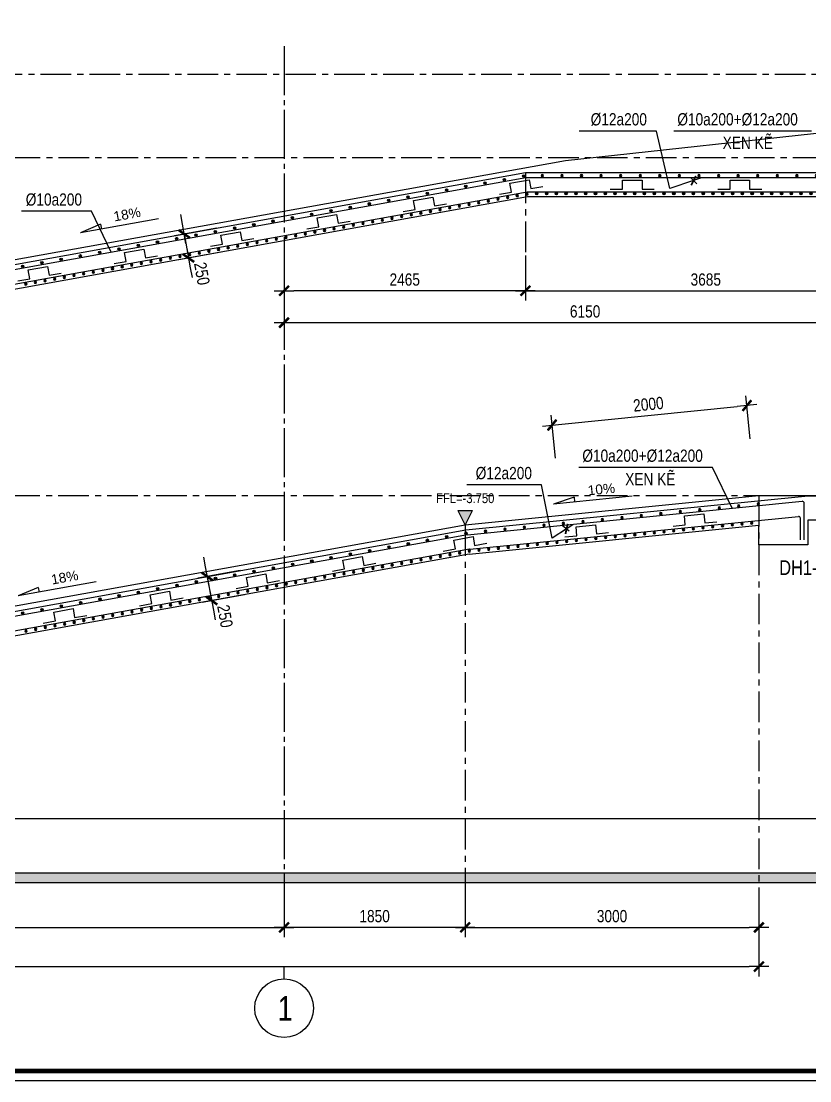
# Model space of a CAD drawing. Header units: millimetres. Extents: x 0 to 168200, y 0 to 59400.
# Drawn here: x 126024 to 142135, y 1500 to 23136 of the extents above; entities that cross this region are included whole.
import ezdxf
from ezdxf.enums import TextEntityAlignment as Align

# ---------------------------------------------------------------- set-up
doc = ezdxf.new("R2010")
doc.units = ezdxf.units.MM
doc.header["$LTSCALE"] = 100
doc.header["$PDSIZE"] = 5
doc.linetypes.add('$0$CENTER', pattern=[2, 1.25, -0.25, 0.25, -0.25])
doc.linetypes.add('A8-Chi tiet ramp doc$0$CHI TIET RAMP DOC$0$Grid Line 200$0$Center101', pattern=[13, 10, -1, 1, -1])
for name, color, linetype in [('$0$12PM. GRID', 8, '$0$CENTER'), ('01PM. TEXT A', 3, 'Continuous'), ('02PM. TEXT B', 4, 'Continuous'), ('03PM. TEXT C', 1, 'Continuous'), ('04PM. THIN', 7, 'Continuous'), ('05PM. FRAME', 4, 'Continuous'), ('07PM. WACO', 6, 'Continuous'), ('11PM. DIM', 2, 'Continuous'), ('13PM. HATCH', 8, 'Continuous'), ('6', 6, 'Continuous'), ('A8-Chi tiet ramp doc$0$CHI TIET RAMP DOC$0$Grid Line 200$0$Grid Line', 251, 'A8-Chi tiet ramp doc$0$CHI TIET RAMP DOC$0$Grid Line 200$0$Center101'), ('CHU_B', 4, 'Continuous'), ('Dim 50', 1, 'Continuous'), ('K_THUOC', 2, 'Continuous')]:
    doc.layers.add(name, color=color, linetype=linetype)
doc.styles.add('[PMDC2013]STYLE', font='arial.ttf', dxfattribs={"width": 0.8})
doc.styles.add('A8-Chi tiet ramp doc$0$Arial_C', font='arial.ttf')
doc.styles.add('A8-Chi tiet ramp doc$0$CHI TIET RAMP DOC$0$VNI-HelveC', font='VHELVCN_0.TTF')
doc.dimstyles.new('1.100', dxfattribs={"dimtxt": 250, "dimasz": 100, "dimexe": 125, "dimexo": 0, "dimgap": 50, "dimtad": 1, "dimdec": 0, "dimrnd": 5, "dimzin": 0, "dimdsep": 46, "dimtxsty": '[PMDC2013]STYLE', "dimblk": 'TICK', "dimcen": 0, "dimdle": 300, "dimclrd": 2, "dimclre": 2, "dimclrt": 4, "dimadec": 0, "dimazin": 0, "dimtfac": 0.004, "dimtdec": 0, "dimtix": 1, "dimtmove": 2, "dimatfit": 3, "dimldrblk": 'TICK', "dimfxl": 1, "dimtvp": 0.8, "dimtolj": 1, "dimtzin": 0, "dimarcsym": 0})
doc.dimstyles.new('50', dxfattribs={"dimscale": 0, "dimtxt": 250, "dimasz": 100, "dimexe": 100, "dimexo": 0, "dimgap": 100, "dimtad": 1, "dimdec": 0, "dimlfac": 0.5, "dimzin": 12, "dimdsep": 46, "dimtxsty": '[PMDC2013]STYLE', "dimblk": 'TICK', "dimcen": -100, "dimclrd": 2, "dimclre": 2, "dimclrt": 4, "dimadec": 0, "dimazin": 3, "dimtfac": 1, "dimtdec": 0, "dimtix": 1, "dimtmove": 2, "dimatfit": 3, "dimldrblk": 'TICK', "dimfxl": 1, "dimtolj": 1, "dimlwd": -1, "dimlwe": -1, "dimarcsym": 0})

# ---------------------------------------------------------------- blocks, each defined once
blk = doc.blocks.new('CHG_XX_Khung ten')
blk.add_lwpolyline([(15, 579), (826, 579), (826, 15), (15, 15)], close=True)
at = {"color": 4, "linetype": 'Continuous', "const_width": 1}
blk.add_lwpolyline([(17, 577), (824, 577), (824, 17), (17, 17)], close=True, dxfattribs=at)
blk = doc.blocks.new('A8-Chi tiet ramp doc$0$HTT-Slope')
at = {"color": 251}
for p, q in [((2.74, 0), (18.91, 0)), ((14.57, 1), (18.91, 0)), ((14.57, 1), (14.57, 0))]:
    blk.add_line(p, q, dxfattribs=at)
at = {"color": 0, "linetype": 'ByBlock', "lineweight": -2, "style": 'A8-Chi tiet ramp doc$0$Arial_C'}
blk.add_attdef('SLOPE', text='', height=2, dxfattribs=at).set_placement((8.74, 2.05), align=Align.MIDDLE_CENTER)
blk = doc.blocks.new('TICK')
at = {"color": 0, "linetype": 'ByBlock'}
blk.add_line((1, 0), (-1, 0), dxfattribs=at)
at = {"color": 7, "linetype": 'ByBlock', "const_width": 0.25}
blk.add_lwpolyline([(-0.5, -0.5), (0.5, 0.5)], dxfattribs=at)
blk = doc.blocks.new('*D253')
at = {"layer": '11PM. DIM', "color": 2, "transparency": 16777216}
for p, q in [((27329, 11508), (27329, 10585)), ((34700, 11508), (34700, 10585)), ((27529, 10785), (34500, 10785))]:
    blk.add_line(p, q, dxfattribs=at)
at = {"layer": 'Defpoints', "color": 0, "transparency": 16777216}
for p in [(27329, 11508), (34700, 11508), (34700, 10785)]:
    blk.add_point(p, dxfattribs=at)
at = {"layer": '11PM. DIM', "color": 2, "transparency": 16777216, "xscale": 200, "yscale": 200, "zscale": 200, "rotation": 180}
blk.add_blockref('TICK', (27329, 10785), dxfattribs=at)
at = {"layer": '11PM. DIM', "color": 2, "transparency": 16777216, "xscale": 200, "yscale": 200, "zscale": 200}
blk.add_blockref('TICK', (34700, 10785), dxfattribs=at)
at = {"layer": '11PM. DIM', "color": 4, "transparency": 16777216, "insert": (31015, 11013), "char_height": 250, "attachment_point": 5, "style": '[PMDC2013]STYLE'}
blk.add_mtext('\\A1;3685', dxfattribs=at)
blk = doc.blocks.new('*U16')
at = {"layer": '05PM. FRAME'}
blk.add_circle((0, -850), 600, dxfattribs=at)
at = {"layer": '11PM. DIM', "color": 2, "linetype": 'ByBlock'}
blk.add_line((0, -250), (0, 0), dxfattribs=at)
at = {"layer": '03PM. TEXT C', "style": '[PMDC2013]STYLE', "width": 0.8}
for tag, height, p in [('X', 500, (23, -1103)), ('2', 500, (198, -1103)), ('1', 250, (56, -1103))]:
    blk.add_attdef(tag, text='', height=height, dxfattribs=at).set_placement(p, align=Align.CENTER)
blk = doc.blocks.new('*D255')
at = {"layer": '11PM. DIM', "color": 2, "transparency": 16777216}
for p, q in [((9700, -1414), (9700, -2414)), ((22400, -1414), (22400, -2414)), ((9900, -2214), (22200, -2214))]:
    blk.add_line(p, q, dxfattribs=at)
at = {"layer": 'Defpoints', "color": 0, "transparency": 16777216}
for p in [(9700, -1414), (22400, -1414), (22400, -2214)]:
    blk.add_point(p, dxfattribs=at)
at = {"layer": '11PM. DIM', "color": 2, "transparency": 16777216, "xscale": 200, "yscale": 200, "zscale": 200, "rotation": 180}
blk.add_blockref('TICK', (9700, -2214), dxfattribs=at)
at = {"layer": '11PM. DIM', "color": 2, "transparency": 16777216, "xscale": 200, "yscale": 200, "zscale": 200}
blk.add_blockref('TICK', (22400, -2214), dxfattribs=at)
at = {"layer": '11PM. DIM', "color": 4, "transparency": 16777216, "insert": (16050, -1986), "char_height": 250, "attachment_point": 5, "style": '[PMDC2013]STYLE'}
blk.add_mtext('\\A1;6350', dxfattribs=at)
blk = doc.blocks.new('*D259')
at = {"layer": '11PM. DIM', "color": 2, "transparency": 16777216}
for p, q in [((-9900, -2019), (-9900, -3214)), ((32100, -2010), (32100, -3214)), ((-9700, -3014), (31900, -3014))]:
    blk.add_line(p, q, dxfattribs=at)
at = {"layer": 'Defpoints', "color": 0, "transparency": 16777216}
for p in [(-9900, -2019), (32100, -2010), (32100, -3014)]:
    blk.add_point(p, dxfattribs=at)
at = {"layer": '11PM. DIM', "color": 2, "transparency": 16777216, "xscale": 200, "yscale": 200, "zscale": 200, "rotation": 180}
blk.add_blockref('TICK', (-9900, -3014), dxfattribs=at)
at = {"layer": '11PM. DIM', "color": 2, "transparency": 16777216, "xscale": 200, "yscale": 200, "zscale": 200}
blk.add_blockref('TICK', (32100, -3014), dxfattribs=at)
at = {"layer": '11PM. DIM', "color": 4, "transparency": 16777216, "insert": (11100, -2786), "char_height": 250, "attachment_point": 5, "style": '[PMDC2013]STYLE'}
blk.add_mtext('\\A1;21000', dxfattribs=at)
blk = doc.blocks.new('*D260')
at = {"layer": '11PM. DIM', "color": 2, "transparency": 16777216}
for p, q in [((22400, -1414), (22400, -2414)), ((26100, -1414), (26100, -2414)), ((25900, -2214), (22600, -2214))]:
    blk.add_line(p, q, dxfattribs=at)
at = {"layer": 'Defpoints', "color": 0, "transparency": 16777216}
for p in [(22400, -1414), (26100, -1414), (22400, -2214)]:
    blk.add_point(p, dxfattribs=at)
at = {"layer": '11PM. DIM', "color": 2, "transparency": 16777216, "xscale": 200, "yscale": 200, "zscale": 200, "rotation": 180}
blk.add_blockref('TICK', (22400, -2214), dxfattribs=at)
at = {"layer": '11PM. DIM', "color": 2, "transparency": 16777216, "xscale": 200, "yscale": 200, "zscale": 200}
blk.add_blockref('TICK', (26100, -2214), dxfattribs=at)
at = {"layer": '11PM. DIM', "color": 4, "transparency": 16777216, "insert": (24250, -1986), "char_height": 250, "attachment_point": 5, "style": '[PMDC2013]STYLE'}
blk.add_mtext('\\A1;1850', dxfattribs=at)
blk = doc.blocks.new('*D261')
at = {"layer": '11PM. DIM', "color": 2, "transparency": 16777216}
for p, q in [((22400, 11508), (22400, 10585)), ((27329, 11508), (27329, 10585)), ((27129, 10785), (22600, 10785))]:
    blk.add_line(p, q, dxfattribs=at)
at = {"layer": 'Defpoints', "color": 0, "transparency": 16777216}
for p in [(22400, 11508), (27329, 11508), (22400, 10785)]:
    blk.add_point(p, dxfattribs=at)
at = {"layer": '11PM. DIM', "color": 2, "transparency": 16777216, "xscale": 200, "yscale": 200, "zscale": 200, "rotation": 180}
blk.add_blockref('TICK', (22400, 10785), dxfattribs=at)
at = {"layer": '11PM. DIM', "color": 2, "transparency": 16777216, "xscale": 200, "yscale": 200, "zscale": 200}
blk.add_blockref('TICK', (27329, 10785), dxfattribs=at)
at = {"layer": '11PM. DIM', "color": 4, "transparency": 16777216, "insert": (24865, 11013), "char_height": 250, "attachment_point": 5, "style": '[PMDC2013]STYLE'}
blk.add_mtext('\\A1;2465', dxfattribs=at)
blk = doc.blocks.new('CHAM THEP')
at = {"layer": '04PM. THIN'}
h = blk.add_hatch(color=256, dxfattribs=at)
edge = h.paths.add_edge_path()
edge.add_arc((0, 0), 12.3, 0, 360)
blk.add_circle((0, 0), 12.3, dxfattribs=at)
blk = doc.blocks.new('*U126')
for p in [(0, 0), (100, 0), (200, 0), (300, 0), (400, 0), (500, 0), (600, 0), (700, 0), (800, 0), (900, 0), (1000, 0), (1100, 0), (1200, 0), (1300, 0), (1400, 0), (1500, 0), (1600, 0), (1700, 0), (1800, 0), (1900, 0), (2000, 0), (2100, 0), (2200, 0), (2300, 0), (2400, 0), (2500, 0), (2600, 0), (2700, 0), (2800, 0), (2900, 0), (3000, 0), (3100, 0), (3200, 0), (3300, 0), (3400, 0), (3500, 0), (3600, 0), (3700, 0), (3800, 0), (3900, 0), (4000, 0), (4100, 0), (4200, 0), (4300, 0), (4400, 0), (4500, 0), (4600, 0)]:
    blk.add_blockref('CHAM THEP', p)
blk = doc.blocks.new('*U125')
for p in [(0, 0), (200, 0), (400, 0), (600, 0), (800, 0), (1000, 0), (1200, 0), (1400, 0), (1600, 0), (1800, 0), (2000, 0), (2200, 0), (2400, 0), (2600, 0), (2800, 0), (3000, 0), (3200, 0), (3400, 0), (3600, 0), (3800, 0), (4000, 0), (4200, 0), (4400, 0), (4600, 0)]:
    blk.add_blockref('CHAM THEP', p)
blk = doc.blocks.new('*U44')
at = {"layer": '6'}
blk.add_lwpolyline([(1150, 0), (900, 0), (900, 184), (500, 184), (500, 0), (250, 0)], dxfattribs=at)
blk = doc.blocks.new('*U131')
for p in [(0, 0), (100, 0), (200, 0), (300, 0), (400, 0), (500, 0), (600, 0), (700, 0), (800, 0), (900, 0), (1000, 0), (1100, 0), (1200, 0), (1300, 0), (1400, 0), (1500, 0), (1600, 0), (1700, 0), (1800, 0), (1900, 0), (2000, 0), (2100, 0), (2200, 0), (2300, 0), (2400, 0), (2500, 0), (2600, 0), (2700, 0), (2800, 0), (2900, 0), (3000, 0), (3100, 0), (3200, 0), (3300, 0), (3400, 0), (3500, 0), (3600, 0), (3700, 0), (3800, 0), (3900, 0), (4000, 0), (4100, 0), (4200, 0), (4300, 0), (4400, 0), (4500, 0), (4600, 0), (4700, 0), (4800, 0), (4900, 0), (5000, 0), (5100, 0), (5200, 0)]:
    blk.add_blockref('CHAM THEP', p)
blk = doc.blocks.new('*U130')
for p in [(0, 0), (200, 0), (400, 0), (600, 0), (800, 0), (1000, 0), (1200, 0), (1400, 0), (1600, 0), (1800, 0), (2000, 0), (2200, 0), (2400, 0), (2600, 0), (2800, 0), (3000, 0), (3200, 0), (3400, 0), (3600, 0), (3800, 0), (4000, 0), (4200, 0), (4400, 0), (4600, 0), (4800, 0), (5000, 0), (5200, 0)]:
    blk.add_blockref('CHAM THEP', p)
blk = doc.blocks.new('*U136')
for p in [(0, 0), (200, 0), (400, 0), (600, 0), (800, 0), (1000, 0), (1200, 0), (1400, 0), (1600, 0), (1800, 0), (2000, 0), (2200, 0), (2400, 0), (2600, 0), (2800, 0), (3000, 0), (3200, 0), (3400, 0)]:
    blk.add_blockref('CHAM THEP', p)
blk = doc.blocks.new('*U135')
for p in [(0, 0), (100, 0), (200, 0), (300, 0), (400, 0), (500, 0), (600, 0), (700, 0), (800, 0), (900, 0), (1000, 0), (1100, 0), (1200, 0), (1300, 0), (1400, 0), (1500, 0), (1600, 0), (1700, 0), (1800, 0), (1900, 0), (2000, 0), (2100, 0), (2200, 0), (2300, 0), (2400, 0), (2500, 0), (2600, 0), (2700, 0), (2800, 0), (2900, 0), (3000, 0), (3100, 0), (3200, 0), (3300, 0), (3400, 0), (3500, 0)]:
    blk.add_blockref('CHAM THEP', p)
blk = doc.blocks.new('*D235')
at = {"layer": '11PM. DIM', "color": 2, "transparency": 16777216}
for p, q in [((31923, 7765), (31836, 8640)), ((27943, 7367), (27856, 8242)), ((28075, 8062), (31657, 8421))]:
    blk.add_line(p, q, dxfattribs=at)
at = {"layer": 'Defpoints', "color": 0, "transparency": 16777216}
for p in [(31856, 8441), (31923, 7765), (27943, 7367)]:
    blk.add_point(p, dxfattribs=at)
at = {"layer": '11PM. DIM', "color": 2, "transparency": 16777216, "xscale": 200, "yscale": 200, "zscale": 200}
for p, rotation in [((31856, 8441), 5.710593137582607), ((27875, 8043), 185.7105931375826)]:
    blk.add_blockref('TICK', p, dxfattribs=dict(at, rotation=rotation))
at = {"layer": '11PM. DIM', "color": 4, "transparency": 16777216, "insert": (29843, 8468), "char_height": 250, "attachment_point": 5, "rotation": 5.7106, "style": '[PMDC2013]STYLE'}
blk.add_mtext('\\A1;2000', dxfattribs=at)
blk = doc.blocks.new('*D263')
at = {"layer": '11PM. DIM', "color": 2, "transparency": 16777216}
for p, q in [((20796, 5147), (20761, 5344)), ((21501, 5071), (20635, 4915)), ((20832, 4950), (20920, 4458)), ((21590, 4579), (20724, 4423)), ((20956, 4261), (20991, 4064))]:
    blk.add_line(p, q, dxfattribs=at)
at = {"layer": 'Defpoints', "color": 0, "transparency": 16777216}
for p in [(21501, 5071), (21590, 4579), (20920, 4458)]:
    blk.add_point(p, dxfattribs=at)
at = {"layer": '11PM. DIM', "color": 2, "transparency": 16777216, "xscale": 200, "yscale": 200, "zscale": 200}
for p, rotation in [((20832, 4950), 280.2011379807933), ((20920, 4458), 100.2011379807933)]:
    blk.add_blockref('TICK', p, dxfattribs=dict(at, rotation=rotation))
at = {"layer": '11PM. DIM', "color": 4, "transparency": 16777216, "insert": (21193, 4140), "char_height": 250, "attachment_point": 5, "rotation": 280.2011, "style": '[PMDC2013]STYLE'}
blk.add_mtext('\\A1;250', dxfattribs=at)
blk = doc.blocks.new('*D264')
at = {"layer": '11PM. DIM', "color": 2, "transparency": 16777216}
for p, q in [((20324, 12142), (20289, 12339)), ((21029, 12066), (20163, 11910)), ((20360, 11945), (20448, 11453)), ((21118, 11574), (20252, 11418)), ((20484, 11256), (20519, 11059))]:
    blk.add_line(p, q, dxfattribs=at)
at = {"layer": 'Defpoints', "color": 0, "transparency": 16777216}
for p in [(21029, 12066), (21118, 11574), (20448, 11453)]:
    blk.add_point(p, dxfattribs=at)
at = {"layer": '11PM. DIM', "color": 2, "transparency": 16777216, "xscale": 200, "yscale": 200, "zscale": 200}
for p, rotation in [((20360, 11945), 280.2011379807933), ((20448, 11453), 100.2011379807933)]:
    blk.add_blockref('TICK', p, dxfattribs=dict(at, rotation=rotation))
at = {"layer": '11PM. DIM', "color": 4, "transparency": 16777216, "insert": (20721, 11135), "char_height": 250, "attachment_point": 5, "rotation": 280.2011, "style": '[PMDC2013]STYLE'}
blk.add_mtext('\\A1;250', dxfattribs=at)
blk = doc.blocks.new('*U129')
for p in [(0, 0), (100, 0), (200, 0), (300, 0), (400, 0), (500, 0), (600, 0), (700, 0), (800, 0), (900, 0), (1000, 0), (1100, 0), (1200, 0), (1300, 0), (1400, 0), (1500, 0), (1600, 0), (1700, 0), (1800, 0), (1900, 0), (2000, 0), (2100, 0), (2200, 0), (2300, 0), (2400, 0), (2500, 0), (2600, 0), (2700, 0), (2800, 0), (2900, 0)]:
    blk.add_blockref('CHAM THEP', p)
blk = doc.blocks.new('*D268')
at = {"layer": '11PM. DIM', "color": 2, "transparency": 16777216}
for p, q in [((26100, -1414), (26100, -2414)), ((32100, -1414), (32100, -2414)), ((26300, -2214), (31900, -2214))]:
    blk.add_line(p, q, dxfattribs=at)
at = {"layer": 'Defpoints', "color": 0, "transparency": 16777216}
for p in [(26100, -1414), (32100, -1414), (32100, -2214)]:
    blk.add_point(p, dxfattribs=at)
at = {"layer": '11PM. DIM', "color": 2, "transparency": 16777216, "xscale": 200, "yscale": 200, "zscale": 200, "rotation": 180}
blk.add_blockref('TICK', (26100, -2214), dxfattribs=at)
at = {"layer": '11PM. DIM', "color": 2, "transparency": 16777216, "xscale": 200, "yscale": 200, "zscale": 200}
blk.add_blockref('TICK', (32100, -2214), dxfattribs=at)
at = {"layer": '11PM. DIM', "color": 4, "transparency": 16777216, "insert": (29100, -1986), "char_height": 250, "attachment_point": 5, "style": '[PMDC2013]STYLE'}
blk.add_mtext('\\A1;3000', dxfattribs=at)
blk = doc.blocks.new('A8-Chi tiet ramp doc$0$CHI TIET RAMP DOC$0$Text ES3')
at = {"linetype": 'ByBlock', "lineweight": -2}
blk.add_hatch(color=0, dxfattribs=at).paths.add_polyline_path([(1.5, 3), (-1.5, 3), (0, 0)])
at = {"color": 0, "linetype": 'ByBlock', "lineweight": -2}
for p, q in [((-1.5, 3), (1.5, 3)), ((-1.5, 3), (0, 0)), ((0, 0), (1.5, 3))]:
    blk.add_line(p, q, dxfattribs=at)
at = {"color": 0, "linetype": 'ByBlock', "lineweight": -2, "style": 'A8-Chi tiet ramp doc$0$CHI TIET RAMP DOC$0$VNI-HelveC'}
for tag, p in [('TEXT1', (0, 12.5)), ('TEXT2', (0, 9)), ('TEXT3', (0, 5.5))]:
    blk.add_attdef(tag, text='', height=2, dxfattribs=at).set_placement(p, align=Align.MIDDLE_CENTER)
blk = doc.blocks.new('*U128')
for p in [(0, 0), (200, 0), (400, 0), (600, 0), (800, 0), (1000, 0), (1200, 0), (1400, 0), (1600, 0), (1800, 0), (2000, 0), (2200, 0), (2400, 0), (2600, 0), (2800, 0), (3000, 0)]:
    blk.add_blockref('CHAM THEP', p)
blk = doc.blocks.new('*D275')
at = {"layer": 'Defpoints', "color": 0, "transparency": 16777216}
for p in [(34700, 12200), (22400, 10153), (34700, 10134)]:
    blk.add_point(p, dxfattribs=at)
at = {"layer": 'Dim 50', "color": 2, "lineweight": -2, "transparency": 16777216}
for p, q in [((34700, 12200), (34700, 9884)), ((22400, 10153), (22400, 9884)), ((22600, 10134), (34500, 10134))]:
    blk.add_line(p, q, dxfattribs=at)
at = {"layer": 'Dim 50', "color": 2, "lineweight": -2, "transparency": 16777216, "xscale": 200, "yscale": 200, "zscale": 200, "rotation": 180}
blk.add_blockref('TICK', (22400, 10134), dxfattribs=at)
at = {"layer": 'Dim 50', "color": 2, "lineweight": -2, "transparency": 16777216, "xscale": 200, "yscale": 200, "zscale": 200}
blk.add_blockref('TICK', (34700, 10134), dxfattribs=at)
at = {"layer": 'Dim 50', "color": 4, "transparency": 16777216, "insert": (28550, 10362), "char_height": 250, "attachment_point": 5, "style": '[PMDC2013]STYLE'}
blk.add_mtext('\\A1;6150', dxfattribs=at)
blk = doc.blocks.new('A$C0C287219')
at = {"layer": '13PM. HATCH'}
h = blk.add_hatch(dxfattribs=at)
h.set_pattern_fill('AR-CONC', color=256, scale=1.5, style=0)
h.set_pattern_definition([(50, (-625647.28, -31383.5), (273.277, -23.90863), [28.575, -314.325]), (355, (-625647.28, -31383.5), (-52.86513, 286.58527), [22.86, -251.46088]), (100.451445, (-625624.5, -31385.5), (220.41187, 262.67663), [24.28501, -267.13537]), (46.1842, (-625647.3, -31307.3), (406.61856, -63.0635), [42.8625, -471.4875]), (96.63556, (-625613.4, -31312.57), (356.1062, 371.13919), [36.42753, -400.7034]), (351.18415, (-625647.3, -31307.3), (356.1062, 371.1392), [34.28995, -377.1896]), (21, (-625609.18, -31326.36), (227.42159, -153.3978), [28.575, -314.325]), (326, (-625609.18, -31326.36), (92.70304, 276.28195), [22.86, -251.46]), (71.451445, (-625590.23, -31339.14), (320.12463, 122.88415), [24.28501, -267.13491]), (37.5, (-625647.28, -31383.51), (4.632905, 126.832558), [0, -248.412, 0, -255.27, 0, -252.4125]), (7.5, (-625647.28, -31383.51), (100.229494, 150.270862), [0, -145.542, 0, -242.697, 0, -96.2025]), (327.5, (-625732.25, -31383.51), (203.385893, -8.593116), [0, -95.25, 0, -297.18, 0, -394.335]), (317.5, (-625770.35, -31383.51), (222.19377, 38.139737), [0, -123.825, 0, -197.358, 0, -280.035])])
h.paths.add_polyline_path([(35512.7, -1100), (-17264.7, -1100), (-17264.7, -1300), (35512.7, -1300)])
at = {"layer": '$0$12PM. GRID', "linetype": '$0$CENTER', "ltscale": 5}
for p, q in [((39051.1, 15200), (-18425, 15200)), ((42418.5, 13500), (-18425, 13500)), ((38412.7, 6600), (-18425, 6600)), ((42418.5, 0), (-18425, 0))]:
    blk.add_line(p, q, dxfattribs=at)
for points in [[(27329.2, 13199.6), (27329.2, 10785.4)], [(32100, 6600), (32100, -1811.2)], [(26100, 6000), (26100, -1811.2)]]:
    blk.add_lwpolyline(points, dxfattribs=at)
at = {"layer": '04PM. THIN'}
for p, q in [((30009.5, 14046.6), (28431.6, 14046.6)), ((33175.8, 14046.6), (30359.2, 14046.6)), ((18468.6, 12408.7), (17034.8, 12408.7)), ((18868, 11575.4), (18468.6, 12408.7)), ((31151.6, 7177.4), (28418.3, 7177.4)), ((31551, 6344.1), (31151.6, 7177.4)), ((27660.3, 6822.6), (26132.4, 6822.6))]:
    blk.add_line(p, q, dxfattribs=at)
at = {"layer": '05PM. FRAME'}
for p, q in [((27375.8, 12700), (-6483.5, 6605.3)), ((34700, 12700), (27375.8, 12700)), ((26113.9, 5900.9), (33105, 6600)), ((33105, 6600), (38412.7, 6600)), ((38412.7, 6100), (33100, 6100)), ((33100, 6100), (33100, 5600)), ((-3886.1, 500.9), (26113.9, 5900.9)), ((26183.1, 5405.3), (32100, 5997)), ((32100, 5600), (32100, 5997)), ((33100, 5600), (32100, 5600)), ((26183.1, 5405.3), (-2735.3, 200)), ((38412.7, 0), (-2735.3, 0))]:
    blk.add_line(p, q, dxfattribs=at)
for points in [[(-6552.8, 7100.9), (27331.2, 13200), (33900, 13200), (33900.9, 14067.1), (34200, 14100), (34200, 14000), (34300, 14000), (34300, 13200), (34700, 13200), (34700, 14000), (34798.2, 14000), (34798.2, 14100), (35100, 14100), (35100, 13200), (38412.7, 13200)], [(-17264.7, -1100), (38412.7, -1100)], [(-17264.7, -1300), (38412.7, -1300)]]:
    blk.add_lwpolyline(points, dxfattribs=at)
at = {"layer": '07PM. WACO'}
for p, q in [((-6558, 7000), (27337, 13099.4)), ((27344.1, 13100), (35585, 13100)), ((30700, 13100), (30830.6, 12969.4)), ((27363.8, 12799.4), (-6516.5, 6702.7)), ((35510, 12800), (27370.9, 12800)), ((26150.2, 5804), (32981, 6487.1)), ((33025, 5697.5), (33025, 6447.3)), ((26191.8, 5506.7), (32906, 6178.1)), ((32950, 5697.5), (32950, 6138.3)), ((28080, 5997), (28223, 5880.1)), ((26147.1, 5803.6), (-3869, 402.2)), ((26188.7, 5506.2), (-4987.5, -103.9))]:
    blk.add_line(p, q, dxfattribs=at)
for centre, start, end in [((27344.1, 13060), 90, 100.20114), ((27370.9, 12760), 90, 100.20114), ((32985, 6447.3), 0, 95.71059), ((32910, 6138.3), 0, 95.71059), ((26154.2, 5764.2), 95.71059, 100.20114), ((26195.8, 5466.9), 95.71059, 100.20114)]:
    blk.add_arc(centre, 40, start, end, dxfattribs=at)
at = {"layer": '13PM. HATCH'}
for points in [[(33900.9, 14067.1), (28150, 13440), (-6566.7, 7200), (-12566.7, 6600)], [(33105, 6600), (32100, 6600), (26100, 6000), (-3900, 600), (-9900, 0)]]:
    blk.add_lwpolyline(points, dxfattribs=at)
at = {"layer": 'A8-Chi tiet ramp doc$0$CHI TIET RAMP DOC$0$Grid Line 200$0$Grid Line'}
blk.add_line((22400, 15777.4), (22400, -2214.1), dxfattribs=at)
at = {"layer": '04PM. THIN'}
for name, p, xscale, yscale, zscale, rotation in [('*U130', (27293.7, 13127.1), 1.99999999999999, 1.99999999999999, 1.99999999999999, 190.2011379766519), ('*U136', (27675.9, 13133.9), -1.999999999999998, 1.999999999999999, 1.999999999999999, 180), ('*U131', (27359.3, 12763), -2, 2, 2, 10.20113797664867), ('*U128', (26116.8, 5833.7), -1.99999999999999, 1.99999999999999, 1.999999999999999, 185.7105931374994), ('*U129', (26182.4, 5469.6), -1.99999999999999, 1.99999999999999, 1.999999999999999, 185.7105931374994), ('*U125', (26116.8, 5833.7), 1.99999999999999, 1.99999999999999, 1.99999999999999, 190.2011379766519), ('*U126', (26182.4, 5469.6), -2, 2, 2, 10.20113797664867)]:
    blk.add_blockref(name, p, dxfattribs=dict(at, xscale=xscale, yscale=yscale, zscale=zscale, rotation=rotation))
at = {"layer": '04PM. THIN', "xscale": 1.999999999999998, "yscale": 1.999999999999998, "zscale": 1.999999999999998}
blk.add_blockref('*U135', (27562.3, 12766.1), dxfattribs=at)
at = {"layer": '04PM. THIN'}
ref = blk.add_blockref('A8-Chi tiet ramp doc$0$CHI TIET RAMP DOC$0$Text ES3', (26100, 6000), dxfattribs=dict(at, xscale=100, yscale=100, zscale=100))
ref.add_attrib('TEXT3', 'FFL=-3.750', dxfattribs={"layer": '0', "color": 0, "linetype": 'ByBlock', "lineweight": -2, "height": 200, "style": 'A8-Chi tiet ramp doc$0$CHI TIET RAMP DOC$0$VNI-HelveC'}).set_placement((26100.5, 6550), align=Align.MIDDLE_CENTER)
at = {"layer": '11PM. DIM'}
ref = blk.add_blockref('A8-Chi tiet ramp doc$0$HTT-Slope', (20102.5, 12303.4), dxfattribs=dict(at, xscale=-100.0000000000001, yscale=100.0000000000001, zscale=100, rotation=10.20397372172574))
ref.add_attrib('SLOPE', '18%', dxfattribs={"layer": '0', "color": 0, "linetype": 'ByBlock', "lineweight": -2, "height": 200, "rotation": 10.20397, "style": 'A8-Chi tiet ramp doc$0$Arial_C'}).set_placement((19192.8, 12348.1), align=Align.MIDDLE_CENTER)
ref = blk.add_blockref('A8-Chi tiet ramp doc$0$HTT-Slope', (29785.9, 6617.9), dxfattribs=dict(at, xscale=-100, yscale=100, zscale=100, rotation=5.710593137512221))
ref.add_attrib('SLOPE', '10%', dxfattribs={"layer": '0', "color": 0, "linetype": 'ByBlock', "lineweight": -2, "height": 200, "rotation": 5.71059, "style": 'A8-Chi tiet ramp doc$0$Arial_C'}).set_placement((28882.5, 6733.8), align=Align.MIDDLE_CENTER)
ref = blk.add_blockref('A8-Chi tiet ramp doc$0$HTT-Slope', (18828.3, 4888.3), dxfattribs=dict(at, xscale=-100.0000000000001, yscale=100.0000000000001, zscale=100, rotation=10.20397372172574))
ref.add_attrib('SLOPE', '18%', dxfattribs={"layer": '0', "color": 0, "linetype": 'ByBlock', "lineweight": -2, "height": 200, "rotation": 10.20397, "style": 'A8-Chi tiet ramp doc$0$Arial_C'}).set_placement((17918.6, 4933.1), align=Align.MIDDLE_CENTER)
ref = blk.add_blockref('*U16', (22400, -3014.1), dxfattribs=at)
ref.add_attrib('X', '1', dxfattribs={"layer": '03PM. TEXT C', "height": 500, "style": '[PMDC2013]STYLE', "width": 0.8}).set_placement((22422.6, -4117.5), align=Align.CENTER)
at = {"layer": 'CHU_B'}
for p, xscale, rotation in [((27933.2, 12960.6), -1, 10.20113797664883), ((25964.8, 12606.4), -1, 10.20113797664883), ((23996.4, 12252.2), -1, 10.20113797664883), ((22028, 11898), -1, 10.20113797664883), ((20059.7, 11543.8), -1, 10.20113797664883), ((18091.3, 11189.6), -1, 10.20113797664883), ((31492.4, 6094.9), -0.9999999999999979, 5.710593137498779), ((29279.2, 5873.6), -0.9999999999999979, 5.710593137498779), ((26785.3, 5672.4), -1, 10.20113797664883), ((24518.4, 5264.5), -1, 10.20113797664883), ((22550, 4910.3), -1, 10.20113797664883), ((20581.6, 4556), -1, 10.20113797664883), ((18613.3, 4201.8), -1, 10.20113797664883)]:
    blk.add_blockref('*U44', p, dxfattribs=dict(at, xscale=xscale, rotation=rotation))
at = {"layer": 'CHU_B', "xscale": -1}
for p in [(30213, 12857.8), (32411.4, 12857.8)]:
    blk.add_blockref('*U44', p, dxfattribs=at)
at = {"layer": '02PM. TEXT B', "style": '[PMDC2013]STYLE', "width": 0.8}
for s, rotation, p in [('%%C12a200', 0.00019, (28663.5, 14161.5)), ('%%C10a200+%%C12a200', 0.00019, (30433.7, 14161.5)), ('XEN KẼ', 359.99981, (31360.3, 13682.6)), ('%%C10a200', 0.00019, (17122.6, 12523.6)), ('%%C10a200+%%C12a200', 0.00019, (28492.8, 7292.3)), ('%%C12a200', 0.00019, (26314.3, 6937.5)), ('XEN KẼ', 359.99981, (29369.5, 6813.4))]:
    blk.add_text(s, height=250, rotation=rotation, dxfattribs=at).set_placement(p)
at = {"layer": '11PM. DIM'}
for base, p1, p2, picture, middle in [((20448.4, 11453.1), (21029.4, 12065.7), (21118, 11573.6), '*D264', (20721.4, 11135)), ((20920.4, 4458), (21501.4, 5070.6), (21589.9, 4578.5), '*D263', (21193.3, 4140))]:
    dim = blk.add_linear_dim(base=base, p1=p1, p2=p2, angle=280.20114, dimstyle='50', override={"dimscale": 1}, dxfattribs=at)
    dim.commit()
    dim.dimension.update_dxf_attribs({"geometry": picture, "text_midpoint": middle, "dimtype": 128})
for base, p1, p2, angle, picture, middle in [((22400, 10785.4), (27329.2, 11508), (22400, 11508), 180, '*D261', (24864.6, 11013)), ((31855.6, 8440.5), (27943, 7367.4), (31923.2, 7765.4), 5.71059, '*D235', (29842.9, 8468)), ((22400, -2214.1), (26100, -1414.1), (22400, -1414.1), 180, '*D260', (24250, -1986.5))]:
    dim = blk.add_linear_dim(base=base, p1=p1, p2=p2, angle=angle, dimstyle='50', override={"dimscale": 1}, dxfattribs=at)
    dim.commit()
    dim.dimension.update_dxf_attribs({"geometry": picture, "text_midpoint": middle})
for base, p1, p2, picture, middle in [((34700, 10785.4), (27329.2, 11508), (34700, 11508), '*D253', (31014.6, 11013.1)), ((22400, -2214.1), (9700, -1414.1), (22400, -1414.1), '*D255', (16050, -1986.4)), ((32100, -2214.1), (26100, -1414.1), (32100, -1414.1), '*D268', (29100, -1986.4)), ((32100, -3014.1), (-9900, -2018.9), (32100, -2009.9), '*D259', (11100, -2786.5))]:
    dim = blk.add_linear_dim(base=base, p1=p1, p2=p2, dimstyle='50', override={"dimscale": 1}, dxfattribs=at)
    dim.commit()
    dim.dimension.update_dxf_attribs({"geometry": picture, "text_midpoint": middle})
at = {"layer": 'Dim 50'}
dim = blk.add_linear_dim(base=(34700, 10134.2), p1=(22400, 10153.3), p2=(34700, 12200), dimstyle='1.100', override={"dimlfac": 0.5, "dimfxl": 3.5, "dimarcsym": 1}, dxfattribs=at)
dim.commit()
dim.dimension.update_dxf_attribs({"geometry": '*D275', "text_midpoint": (28550, 10361.8)})
at = {"layer": '04PM. THIN'}
for points in [[(30765.3, 13034.7), (30279.2, 12872.5), (30009.5, 14046.6)], [(28171.7, 5922.1), (27877.7, 5735.3), (27660.3, 6822.6)]]:
    blk.add_leader(points, dimstyle='50', override={"dimscale": 1, "dimasz": 150, "dimtad": 0}, dxfattribs=at)

msp = doc.modelspace()

# ---------------------------------------------------------------- block references
at = {"layer": '04PM. THIN', "xscale": 100, "yscale": 100, "zscale": 100}
msp.add_blockref('CHG_XX_Khung ten', (84100, 0), dxfattribs=at)

# ---------------------------------------------------------------- next in the draw order: block references
at = {"layer": 'K_THUOC'}
msp.add_blockref('A$C0C287219', (108994.3, 6846.8), dxfattribs=at)

# ---------------------------------------------------------------- next in the draw order: texts
at = {"layer": '01PM. TEXT A', "ltscale": 500, "style": '[PMDC2013]STYLE', "width": 0.8}
msp.add_text('DH1-X-9(500x500)', height=300, dxfattribs=at).set_placement((141509.3, 11828.6))

doc.saveas('drawing.dxf')
